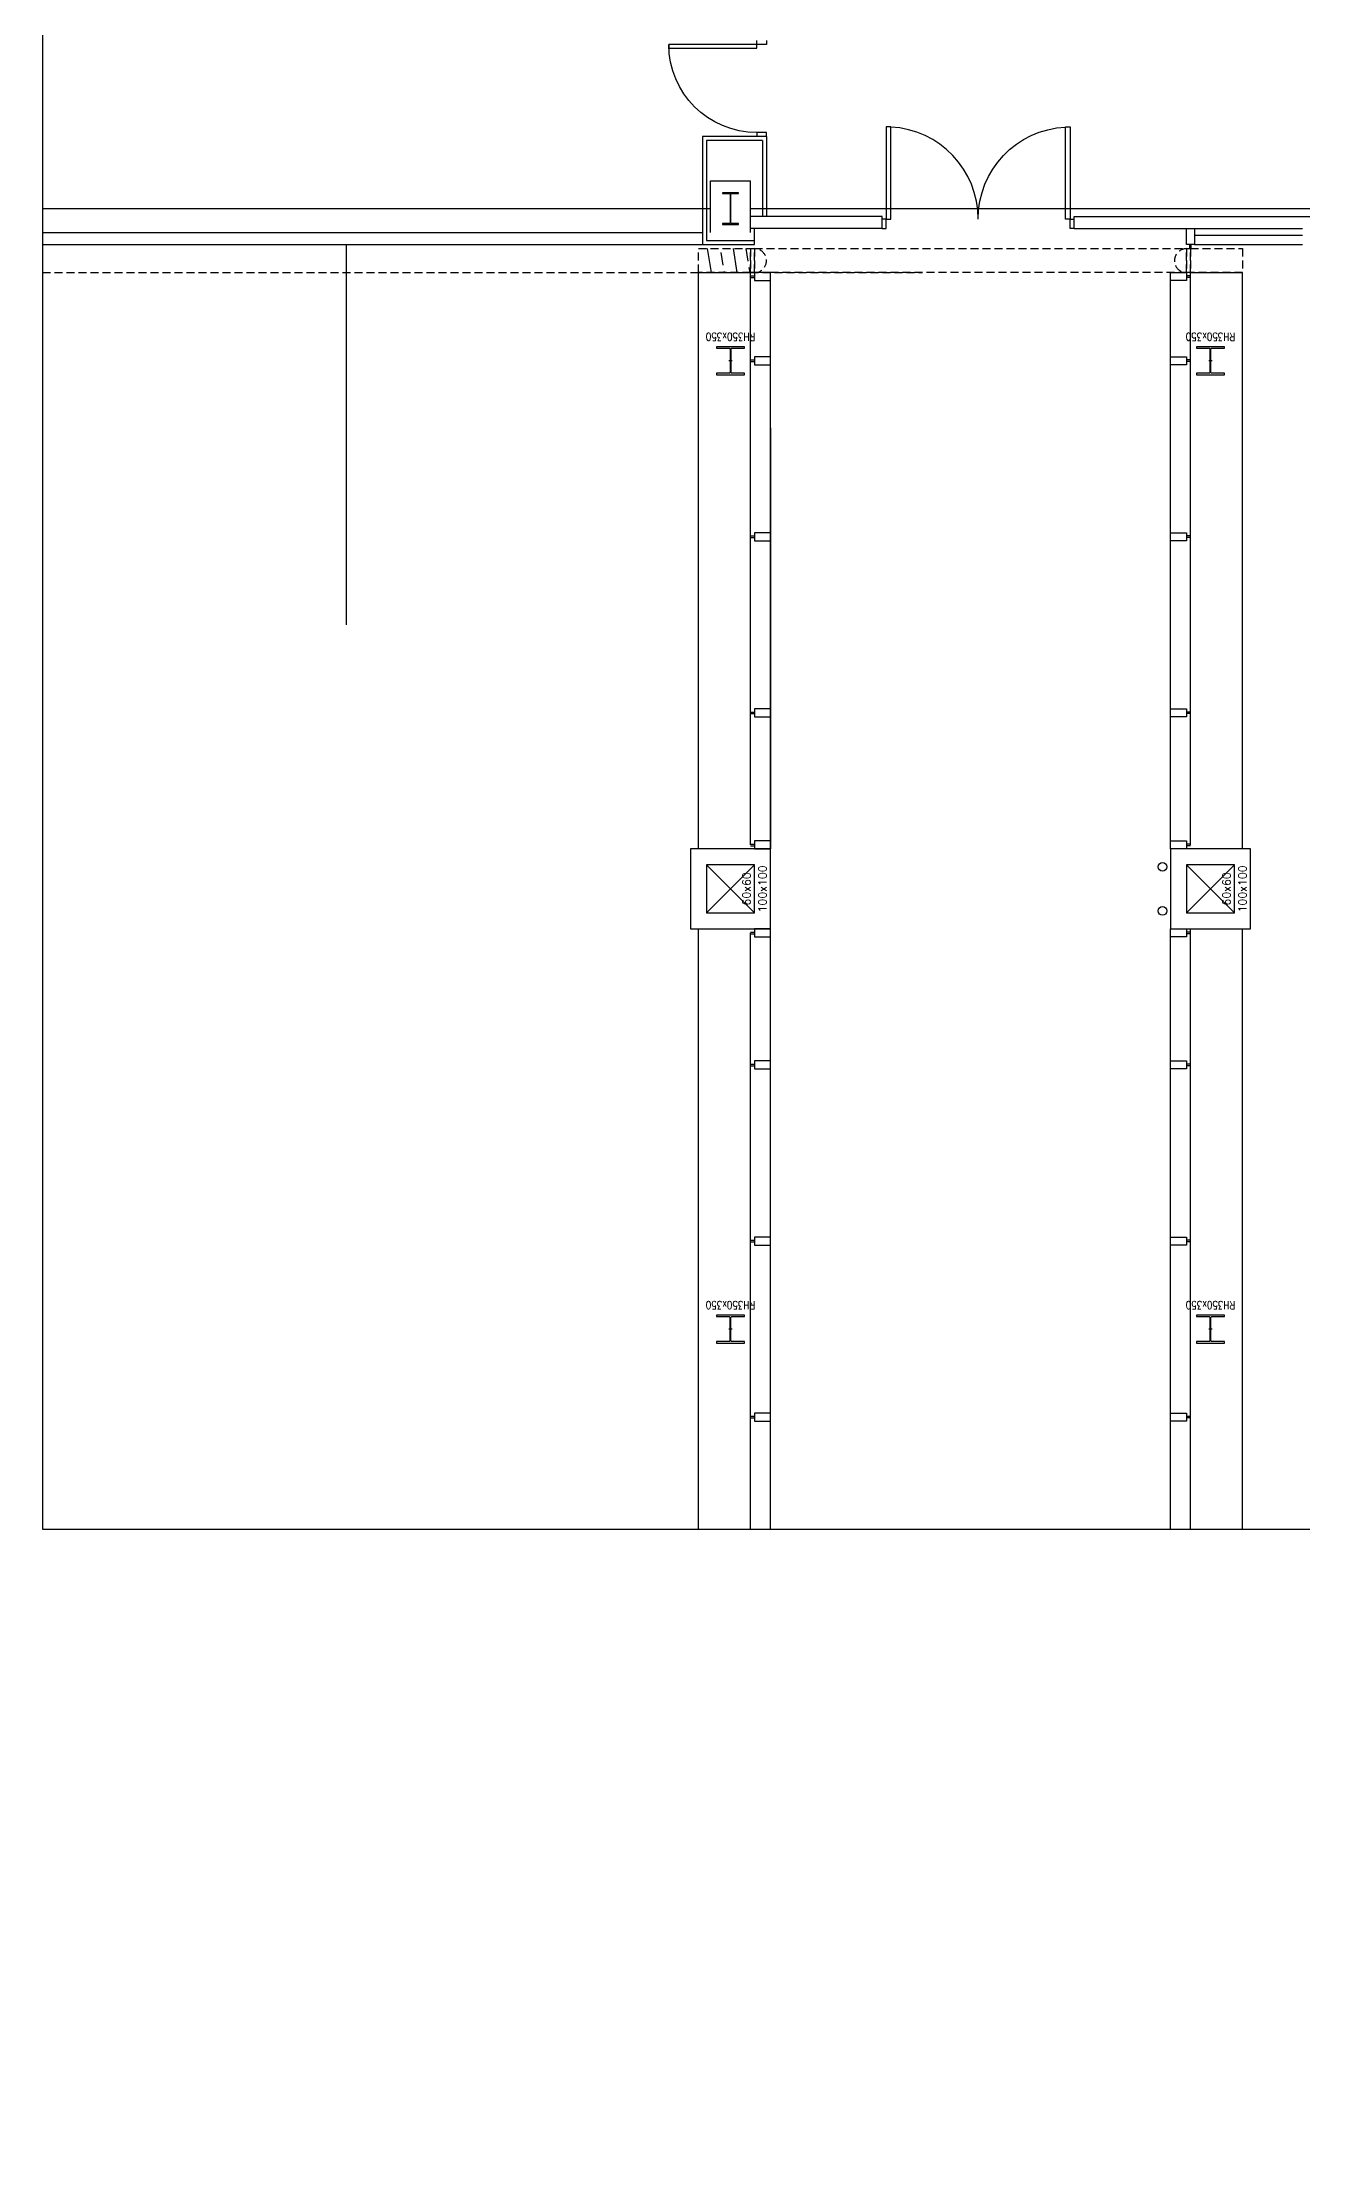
# Model space of a CAD drawing. Extents: x -8100 to 9725, y -5500 to 5149.
# Drawn here: x -8100 to -6525, y -3420 to -762 of the extents above; entities that cross this region are included whole.
import ezdxf
from ezdxf.enums import TextEntityAlignment as Align
from ezdxf.xclip import XClip

# ---------------------------------------------------------------- set-up
doc = ezdxf.new("R2010")
doc.units = 0
doc.header["$LTSCALE"] = 50
doc.header["$XCLIPFRAME"] = 0
doc.linetypes.add('XFa-20-FF1Stair$0$RDR1xFa-20$0$HIDDEN', pattern=[0.3, 0.2, -0.1])
doc.linetypes.add('XFa-20-FF1Stair$0$XFa-20$0$XFa-20$0$HIDDEN', pattern=[0.3, 0.2, -0.1])
for name, color, linetype in [('XFa-20-FF1Stair$0$BLOCK', 7, 'Continuous'), ('XFa-20-FF1Stair$0$DOR', 4, 'Continuous'), ('XFa-20-FF1Stair$0$RDR1xFa-20$0$4', 4, 'Continuous'), ('XFa-20-FF1Stair$0$RDR1xFa-20$0$8', 8, 'Continuous'), ('XFa-20-FF1Stair$0$RDR1xFa-20$0$COL', 1, 'Continuous'), ('XFa-20-FF1Stair$0$RDR1xFa-20$0$COL-S', 2, 'Continuous'), ('XFa-20-FF1Stair$0$RDR1xFa-20$0$DRAIN', 4, 'Continuous'), ('XFa-20-FF1Stair$0$RDR1xFa-20$0$EXPANSION', 6, 'XFa-20-FF1Stair$0$RDR1xFa-20$0$HIDDEN'), ('XFa-20-FF1Stair$0$RDR1xFa-20$0$WIN-S', 4, 'Continuous'), ('XFa-20-FF1Stair$0$WALL-C', 6, 'Continuous'), ('XFa-20-FF1Stair$0$WALL-V', 3, 'Continuous'), ('XFa-20-FF1Stair$0$WIN', 12, 'Continuous'), ('XFa-20-FF1Stair$0$WIN-S', 4, 'Continuous'), ('XFa-20-FF1Stair$0$XFa-20$0$XFa-20$0$4', 4, 'Continuous'), ('XFa-20-FF1Stair$0$XFa-20$0$XFa-20$0$8', 8, 'Continuous'), ('XFa-20-FF1Stair$0$XFa-20$0$XFa-20$0$COL-H', 2, 'Continuous'), ('XFa-20-FF1Stair$0$XFa-20$0$XFa-20$0$HID', 5, 'XFa-20-FF1Stair$0$XFa-20$0$XFa-20$0$HIDDEN'), ('XREF', 7, 'Continuous')]:
    doc.layers.add(name, color=color, linetype=linetype)
doc.styles.add('XFa-20-FF1Stair$0$RDR1xFa-20$0$CHINA', font='simplex.shx', dxfattribs={"width": 0.75, "bigfont": 'chineset.shx'})
doc.styles.add('XFa-20-FF1Stair$0$RDR1xFa-20$0$DIM', font='simplex.shx', dxfattribs={"width": 0.8, "bigfont": 'chineset.shx'})

# ---------------------------------------------------------------- blocks, each defined once
blk = doc.blocks.new('XFa-20-FF1Stair$0$XFa-20$0$XFa-20$0$COL-H')
at = {"layer": 'XFa-20-FF1Stair$0$XFa-20$0$XFa-20$0$COL-H'}
for p, q in [((9.95, 19.8), (-9.95, 19.8)), ((-9.95, 19.8), (-9.95, 18.7)), ((-9.95, 18.7), (-1.05, 18.7)), ((-0.35, 18), (-0.35, -18)), ((0.35, -18), (0.35, 18)), ((1.05, 18.7), (9.95, 18.7)), ((9.95, 18.7), (9.95, 19.8)), ((-1.05, -18.7), (-9.95, -18.7)), ((-9.95, -18.7), (-9.95, -19.8)), ((-9.95, -19.8), (9.95, -19.8)), ((9.95, -18.7), (1.05, -18.7)), ((9.95, -19.8), (9.95, -18.7))]:
    blk.add_line(p, q, dxfattribs=at)
for centre, start, end in [((-1.05, 18), 0, 90), ((1.05, 18), 90, 180), ((-1.05, -18), 270, 0), ((1.05, -18), 180, 270)]:
    blk.add_arc(centre, 0.7, start, end, dxfattribs=at)
blk = doc.blocks.new('XFa-20-FF1Stair$0$XFa-20$0$XFa-20$0$door')
blk.add_lwpolyline([(0, 1), (0.04, 1), (0.04, 0), (0, 0)], close=True)
blk.add_arc((0, 0), 1, 0, 90)
blk = doc.blocks.new('XFa-20-FF1Stair$0$purlin')
at = {"layer": 'XFa-20-FF1Stair$0$WIN-S'}
for p, q in [((-1, 0), (-1, -5)), ((1, 0), (1, -5))]:
    blk.add_line(p, q, dxfattribs=at)
blk.add_lwpolyline([(-5, -25), (5, -25), (5, -5), (-5, -5)], close=True, dxfattribs=at)
blk = doc.blocks.new('XFa-20-FF1Stair$0$DOORD1')
for p, q in [((0.05, 1), (0, 1)), ((0, 1), (0, 0)), ((0.05, 0), (0.05, 1)), ((0, 0), (0.05, 0))]:
    blk.add_line(p, q)
at = {"color": 0}
blk.add_arc((-0.002, -0.001), 1.002, 0.0519, 87.0105, dxfattribs=at)
blk = doc.blocks.new('XFa-20-FF1Stair$0$RDR1xFa-20$0$COL-1')
at = {"layer": 'Defpoints'}
for p, q in [((30, 30), (-30, -30)), ((-30, 30), (30, -30))]:
    blk.add_line(p, q, dxfattribs=at)
at = {"layer": 'XFa-20-FF1Stair$0$RDR1xFa-20$0$COL'}
blk.add_lwpolyline([(-50, -50), (50, -50), (50, 50), (-50, 50)], close=True, dxfattribs=at)
at = {"layer": 'XFa-20-FF1Stair$0$RDR1xFa-20$0$COL-S'}
blk.add_lwpolyline([(-30, -30), (30, -30), (30, 30), (-30, 30)], close=True, dxfattribs=at)
at = {"layer": 'Defpoints', "style": 'XFa-20-FF1Stair$0$RDR1xFa-20$0$CHINA'}
for s, p in [('60x60', (0, -20)), ('100x100', (0, -40))]:
    blk.add_text(s, height=10, dxfattribs=at).set_placement(p, align=Align.MIDDLE_CENTER)
blk = doc.blocks.new('XFa-20-FF1Stair$0$RDR1xFa-20$0$purlin')
at = {"layer": 'XFa-20-FF1Stair$0$RDR1xFa-20$0$WIN-S'}
for p, q in [((-1, 0), (-1, -5)), ((1, 0), (1, -5))]:
    blk.add_line(p, q, dxfattribs=at)
blk.add_lwpolyline([(-5, -25), (5, -25), (5, -5), (-5, -5)], close=True, dxfattribs=at)
blk = doc.blocks.new('XFa-20-FF1Stair$0$RDR1xFa-20$0$RH350x350')
at = {"layer": 'Defpoints'}
for p, q in [((-2, 0), (2, 0)), ((0, -2), (0, 2))]:
    blk.add_line(p, q, dxfattribs=at)
at = {"layer": 'XFa-20-FF1Stair$0$RDR1xFa-20$0$COL-S'}
blk.add_lwpolyline([(-17.5, -17.5), (17.5, -17.5), (17.5, -15.6), (1.8, -15.6, -0.414214), (0.6, -14.4), (0.6, 14.4, -0.414214), (1.8, 15.6), (17.5, 15.6), (17.5, 17.5), (-17.5, 17.5), (-17.5, 15.6), (-1.8, 15.6, -0.414214), (-0.6, 14.4), (-0.6, -14.4, -0.414214), (-1.8, -15.6), (-17.5, -15.6)], format="xyb", close=True, dxfattribs=at)
at = {"layer": 'Defpoints', "style": 'XFa-20-FF1Stair$0$RDR1xFa-20$0$DIM', "width": 0.8}
blk.add_text('RH350x350', height=10, dxfattribs=at).set_placement((0, -30), align=Align.MIDDLE_CENTER)
blk = doc.blocks.new('XFa-20-FF1Stair$0$RDR1xFa-20')
at = {"layer": 'XFa-20-FF1Stair$0$RDR1xFa-20$0$EXPANSION'}
h = blk.add_hatch(dxfattribs=at)
h.set_pattern_fill('ANSI33', color=256, scale=5)
h.set_pattern_definition([(45, (9303.474, 3068.05), (-22.45064, 22.45064), []), (45, (9325.925, 3068.05), (-22.45064, 22.45064), [15.875, -7.9375])])
h.paths.add_polyline_path([(28579.1, 21206.3), (28603.4, 21223.9), (28641.5, 21171.3), (28617.2, 21153.7)])
at = {"layer": 'XFa-20-FF1Stair$0$RDR1xFa-20$0$4'}
for p, q in [((27995.8, 20784.2), (28579.1, 21206.3)), ((26659.1, 19816.9), (27914.8, 20725.6)), ((28394.4, 20233.3), (28977.7, 20655.4)), ((27057.7, 19266), (28313.4, 20174.7))]:
    blk.add_line(p, q, dxfattribs=at)
at = {"layer": 'XFa-20-FF1Stair$0$RDR1xFa-20$0$8'}
for p, q in [((28048.5, 20711.3), (28631.8, 21133.4)), ((28474.7, 21019.7), (28048.5, 20711.3)), ((28341.7, 20306.2), (28924.9, 20728.3)), ((26711.8, 19744), (27967.5, 20652.7)), ((27004.9, 19338.9), (28260.6, 20247.6))]:
    blk.add_line(p, q, dxfattribs=at)
at = {"layer": 'XFa-20-FF1Stair$0$RDR1xFa-20$0$DRAIN'}
for centre in [(28317.6, 20301.2), (28273, 20268.9)]:
    blk.add_circle(centre, 5.5, dxfattribs=at)
at = {"layer": 'XFa-20-FF1Stair$0$RDR1xFa-20$0$EXPANSION'}
for points in [[(28579.1, 21206.3), (28603.4, 21223.9), (28641.5, 21171.3), (28617.2, 21153.7)], [(28644.4, 21167.2), (28620.1, 21149.6), (28617.2, 21153.7), (28641.5, 21171.3)], [(28644.4, 21167.2), (28961, 20729.7), (28936.7, 20712.1), (28620.1, 21149.6)], [(28936.7, 20712.1), (28961, 20729.7), (28963.9, 20725.7), (28939.6, 20708.1)], [(28939.6, 20708.1), (28963.9, 20725.7), (29002, 20673), (28977.7, 20655.4)]]:
    blk.add_lwpolyline(points, close=True, dxfattribs=at)
for centre, start, end in [((28632.2, 21158.4), 215.8919, 35.8919), ((28948.8, 20720.9), 35.8919, 215.8919)]:
    blk.add_arc(centre, 15, start, end, dxfattribs=at)
at = {"layer": 'XFa-20-FF1Stair$0$RDR1xFa-20$0$WIN-S'}
for p, q in [((28579.1, 21206.3), (28617.2, 21153.7)), ((28037.9, 20734.5), (28617.2, 21153.7)), ((28360.4, 20288.9), (28939.6, 20708.1)), ((28939.6, 20708.1), (28977.7, 20655.4)), ((26701.2, 19767.2), (27948.8, 20670)), ((27019.6, 19318.7), (28275.3, 20227.4))]:
    blk.add_line(p, q, dxfattribs=at)
at = {"layer": 'XFa-20-FF1Stair$0$RDR1xFa-20$0$COL', "rotation": 35.89191539938172}
for p in [(27978.7, 20722.5), (28330.5, 20236.4)]:
    blk.add_blockref('XFa-20-FF1Stair$0$RDR1xFa-20$0$COL-1', p, dxfattribs=at)
at = {"layer": 'XFa-20-FF1Stair$0$RDR1xFa-20$0$COL-S', "rotation": 125.8919153993988}
for p in [(28513.4, 21109.4), (28865.1, 20623.4), (27533.1, 20400.1), (27884.9, 19914)]:
    blk.add_blockref('XFa-20-FF1Stair$0$RDR1xFa-20$0$RH350x350', p, dxfattribs=at)
at = {"layer": 'XFa-20-FF1Stair$0$RDR1xFa-20$0$WIN-S', "rotation": 35.89191539937947}
for p in [(28613.1, 21150.7), (28528, 21089.2), (28349.8, 20960.2), (28171.6, 20831.2), (28037.9, 20734.5), (27948.8, 20670), (27815.1, 20573.3), (27636.9, 20444.3), (27458.7, 20315.3)]:
    blk.add_blockref('XFa-20-FF1Stair$0$RDR1xFa-20$0$purlin', p, dxfattribs=at)
at = {"layer": 'XFa-20-FF1Stair$0$RDR1xFa-20$0$WIN-S', "xscale": -0.9999999999999997, "rotation": 215.8919153993795}
for p in [(28935.6, 20705.2), (28850.5, 20643.6), (28672.3, 20514.6), (28494, 20385.7), (28360.4, 20288.9), (28271.2, 20224.4), (28137.6, 20127.7), (27959.4, 19998.7), (27781.1, 19869.7)]:
    blk.add_blockref('XFa-20-FF1Stair$0$RDR1xFa-20$0$purlin', p, dxfattribs=at)
blk = doc.blocks.new('XFa-20-FF1Stair')
at = {"color": 4}
for points in [[(4449.55, -325), (4454.55, -325), (4454.55, -313), (4449.55, -313)], [(4689.55, -325), (4684.55, -325), (4684.55, -313), (4689.55, -313)]]:
    blk.add_lwpolyline(points, dxfattribs=at)
at = {"layer": 'Defpoints'}
blk.add_lwpolyline([(4230, -1180), (4290, -1180), (4290, -1120), (4230, -1120)], close=True, dxfattribs=at)
at = {"layer": 'XFa-20-FF1Stair$0$DOR'}
for points in [[(4304.959, -90), (4304.959, -95), (4292.959, -95), (4292.959, -90)], [(4304.959, -210), (4304.959, -205), (4292.959, -205), (4292.959, -210)]]:
    blk.add_lwpolyline(points, dxfattribs=at)
at = {"layer": 'XFa-20-FF1Stair$0$WALL-C'}
for p, q in [((4304.959, -210), (4224.959, -210)), ((4224.959, -210), (4224.959, -345)), ((4304.959, -210), (4304.959, -310)), ((4299.959, -215), (4229.959, -215)), ((4229.959, -215), (4229.959, -340)), ((4299.959, -215), (4299.959, -310)), ((4224.959, -345), (4290, -345)), ((4229.959, -340), (4290, -340)), ((4290, -345), (4290, -325))]:
    blk.add_line(p, q, dxfattribs=at)
at = {"layer": 'XFa-20-FF1Stair$0$WALL-V'}
for p, q in [((4449.55, -310), (4284.991, -310)), ((4284.991, -325), (4284.991, -310)), ((4449.55, -325), (4449.55, -310)), ((4689.55, -310), (5100, -310)), ((4689.55, -325), (4689.55, -310)), ((4449.55, -325), (4284.991, -325)), ((4689.55, -325), (4830, -325))]:
    blk.add_line(p, q, dxfattribs=at)
at = {"layer": 'XFa-20-FF1Stair$0$WIN'}
for p, q in [((4840, -325), (4975, -325)), ((4840, -345), (4975, -345))]:
    blk.add_line(p, q, dxfattribs=at)
at = {"layer": 'XFa-20-FF1Stair$0$WIN-S'}
blk.add_line((4840, -333), (4975, -333), dxfattribs=at)
at = {"layer": 'XFa-20-FF1Stair$0$XFa-20$0$XFa-20$0$4'}
for p, q in [((455, -345), (4224.959, -345)), ((470, -330), (4224.959, -330))]:
    blk.add_line(p, q, dxfattribs=at)
at = {"layer": 'XFa-20-FF1Stair$0$XFa-20$0$XFa-20$0$8'}
for p, q in [((4235.05, -265.2), (4284.95, -265.2)), ((4235.05, -330), (4235.05, -265.2)), ((4284.95, -330), (4284.95, -265.2)), ((3324.95, -300), (4235.05, -300)), ((4284.95, -300), (5195.05, -300)), ((3780, -820), (3780, -345))]:
    blk.add_line(p, q, dxfattribs=at)
at = {"layer": 'XFa-20-FF1Stair$0$XFa-20$0$XFa-20$0$HID'}
blk.add_line((2100, -380), (4500, -380), dxfattribs=at)
at = {"layer": 'XFa-20-FF1Stair$0$BLOCK', "rotation": 54.10808460062053}
blk.add_blockref('XFa-20-FF1Stair$0$RDR1xFa-20', (4645.058, -35964.963), dxfattribs=at)
at = {"layer": 'XFa-20-FF1Stair$0$DOR'}
for name, p, xscale, yscale, zscale, rotation in [('XFa-20-FF1Stair$0$XFa-20$0$XFa-20$0$door', (4292.959, -95), 110, -110, 110, 269.9999999999813), ('XFa-20-FF1Stair$0$DOORD1', (4684.55, -313), -115, 115, 115, 1.199040866595169e-12)]:
    blk.add_blockref(name, p, dxfattribs=dict(at, xscale=xscale, yscale=yscale, zscale=zscale, rotation=rotation))
at = {"layer": 'XFa-20-FF1Stair$0$DOR', "xscale": 115, "yscale": 115, "zscale": 115}
blk.add_blockref('XFa-20-FF1Stair$0$DOORD1', (4454.55, -313), dxfattribs=at)
at = {"layer": 'XFa-20-FF1Stair$0$WIN-S', "xscale": -1, "rotation": 180}
blk.add_blockref('XFa-20-FF1Stair$0$purlin', (4835, -350), dxfattribs=at)
at = {"layer": 'XFa-20-FF1Stair$0$XFa-20$0$XFa-20$0$COL-H'}
blk.add_blockref('XFa-20-FF1Stair$0$XFa-20$0$XFa-20$0$COL-H', (4260, -300), dxfattribs=at)

msp = doc.modelspace()

# ---------------------------------------------------------------- linework, layer by layer
for points in [[(-8100, -2620), (0, -2620), (0, 2620), (-8100, 2620)], [(-8100, -2620), (-4600, -2620), (-4600, -500), (-8100, -500)]]:
    msp.add_lwpolyline(points, close=True)

# ---------------------------------------------------------------- block references
at = {"layer": 'XREF'}
ref = msp.add_blockref('XFa-20-FF1Stair', (-11500, -670), dxfattribs=at)
XClip(ref).set_block_clipping_path([(3400, -1950), (6900, 170)])

doc.saveas('drawing.dxf')
